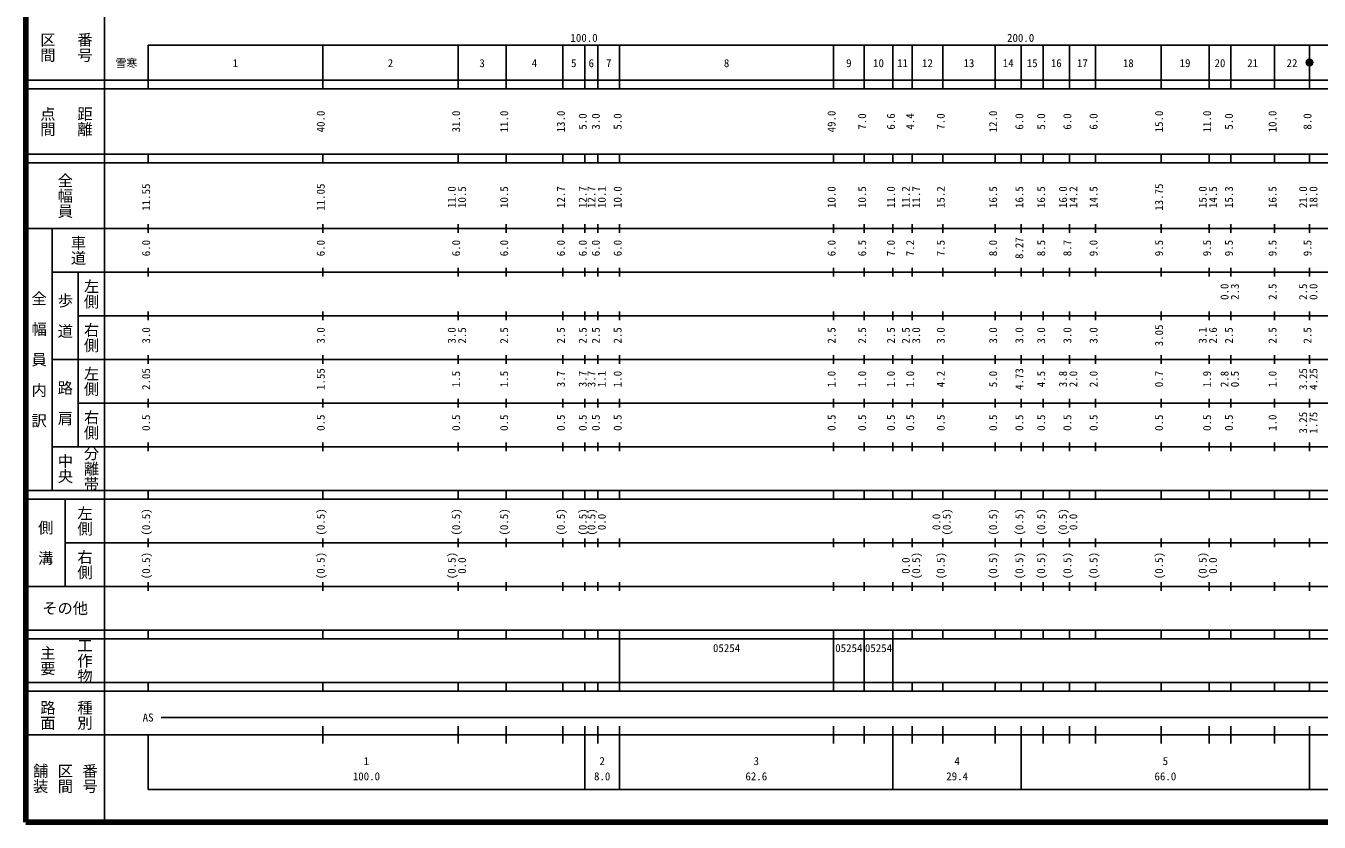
# Model space of a CAD drawing. Units: millimetres on the paper, enlarged 1000 times. Extents: x 40000 to 680000, y 20000 to 380000.
# Drawn here: x 40000 to 336214, y 20000 to 202409 of the extents above; entities that cross this region are included whole.
import ezdxf
from ezdxf.enums import TextEntityAlignment as Align

# ---------------------------------------------------------------- set-up
doc = ezdxf.new("R2010")
doc.units = ezdxf.units.MM
doc.header["$LTSCALE"] = 1000
doc.layers.add('M-TTL', color=2, linetype='Continuous', lineweight=140)
doc.layers.add('M-TTL-BAND', color=7, linetype='Continuous', lineweight=25)
doc.styles.add('@ＭＳ ゴシック', font='')
doc.styles.add('ＭＳ ゴシック', font='')
doc.styles.get('@ＭＳ ゴシック').set_extended_font_data('@MS Gothic')
doc.styles.get('ＭＳ ゴシック').set_extended_font_data('MS Gothic')

msp = doc.modelspace()

# ---------------------------------------------------------------- hatches: boundary and pattern name
at = {"layer": 'M-TTL-BAND'}
msp.add_hatch(color=256, dxfattribs=at).paths.add_polyline_path([(334750, 194000, 1), (333250, 194000, 1)])

# ---------------------------------------------------------------- linework, layer by layer
at = {"layer": 'M-TTL'}
for p, q in [((40000, 380000), (40000, 20000)), ((40000, 20000), (680000, 20000))]:
    msp.add_line(p, q, dxfattribs=at)
at = {"layer": 'M-TTL-BAND'}
for p, q in [((58000, 370000), (58000, 20000)), ((68000, 198000), (579000, 198000)), ((68000, 198000), (68000, 188000)), ((108000, 188000), (108000, 198000)), ((139000, 188000), (139000, 198000)), ((150000, 188000), (150000, 198000)), ((163000, 188000), (163000, 198000)), ((168000, 188000), (168000, 198000)), ((171000, 188000), (171000, 198000)), ((176000, 188000), (176000, 198000)), ((225000, 188000), (225000, 198000)), ((232000, 188000), (232000, 198000)), ((238600, 188000), (238600, 198000)), ((243000, 188000), (243000, 198000)), ((250000, 188000), (250000, 198000)), ((262000, 188000), (262000, 198000)), ((268000, 188000), (268000, 198000)), ((273000, 188000), (273000, 198000)), ((279000, 188000), (279000, 198000)), ((285000, 188000), (285000, 198000)), ((300000, 188000), (300000, 198000)), ((311000, 188000), (311000, 198000)), ((316000, 188000), (316000, 198000)), ((326000, 188000), (326000, 198000)), ((334000, 188000), (334000, 198000)), ((40000, 190000), (579000, 190000)), ((40000, 188000), (579000, 188000)), ((40000, 173000), (579000, 173000)), ((68000, 171000), (68000, 173000)), ((108000, 171000), (108000, 173000)), ((139000, 171000), (139000, 173000)), ((150000, 171000), (150000, 173000)), ((163000, 171000), (163000, 173000)), ((168000, 171000), (168000, 173000)), ((171000, 171000), (171000, 173000)), ((176000, 171000), (176000, 173000)), ((225000, 171000), (225000, 173000)), ((232000, 171000), (232000, 173000)), ((238600, 171000), (238600, 173000)), ((243000, 171000), (243000, 173000)), ((250000, 171000), (250000, 173000)), ((262000, 171000), (262000, 173000)), ((268000, 171000), (268000, 173000)), ((273000, 171000), (273000, 173000)), ((279000, 171000), (279000, 173000)), ((285000, 171000), (285000, 173000)), ((300000, 171000), (300000, 173000)), ((311000, 171000), (311000, 173000)), ((316000, 171000), (316000, 173000)), ((326000, 171000), (326000, 173000)), ((334000, 171000), (334000, 173000)), ((40000, 171000), (579000, 171000)), ((68000, 155000), (68000, 157000)), ((108000, 155000), (108000, 157000)), ((139000, 155000), (139000, 157000)), ((150000, 155000), (150000, 157000)), ((163000, 155000), (163000, 157000)), ((168000, 155000), (168000, 157000)), ((171000, 155000), (171000, 157000)), ((176000, 155000), (176000, 157000)), ((225000, 155000), (225000, 157000)), ((232000, 155000), (232000, 157000)), ((238600, 155000), (238600, 157000)), ((243000, 155000), (243000, 157000)), ((250000, 155000), (250000, 157000)), ((262000, 155000), (262000, 157000)), ((268000, 155000), (268000, 157000)), ((273000, 155000), (273000, 157000)), ((279000, 155000), (279000, 157000)), ((285000, 155000), (285000, 157000)), ((300000, 155000), (300000, 157000)), ((311000, 155000), (311000, 157000)), ((316000, 155000), (316000, 157000)), ((326000, 155000), (326000, 157000)), ((334000, 155000), (334000, 157000)), ((40000, 156000), (579000, 156000)), ((46000, 96000), (46000, 156000)), ((46000, 146000), (579000, 146000)), ((52000, 146000), (52000, 106000)), ((68000, 145000), (68000, 147000)), ((108000, 145000), (108000, 147000)), ((139000, 145000), (139000, 147000)), ((150000, 145000), (150000, 147000)), ((163000, 145000), (163000, 147000)), ((168000, 145000), (168000, 147000)), ((171000, 145000), (171000, 147000)), ((176000, 145000), (176000, 147000)), ((225000, 145000), (225000, 147000)), ((232000, 145000), (232000, 147000)), ((238600, 145000), (238600, 147000)), ((243000, 145000), (243000, 147000)), ((250000, 145000), (250000, 147000)), ((262000, 145000), (262000, 147000)), ((268000, 145000), (268000, 147000)), ((273000, 145000), (273000, 147000)), ((279000, 145000), (279000, 147000)), ((285000, 145000), (285000, 147000)), ((300000, 145000), (300000, 147000)), ((311000, 145000), (311000, 147000)), ((316000, 145000), (316000, 147000)), ((326000, 145000), (326000, 147000)), ((334000, 145000), (334000, 147000)), ((68000, 135000), (68000, 137000)), ((108000, 135000), (108000, 137000)), ((139000, 135000), (139000, 137000)), ((150000, 135000), (150000, 137000)), ((163000, 135000), (163000, 137000)), ((168000, 135000), (168000, 137000)), ((171000, 135000), (171000, 137000)), ((176000, 135000), (176000, 137000)), ((225000, 135000), (225000, 137000)), ((232000, 135000), (232000, 137000)), ((238600, 135000), (238600, 137000)), ((243000, 135000), (243000, 137000)), ((250000, 135000), (250000, 137000)), ((262000, 135000), (262000, 137000)), ((268000, 135000), (268000, 137000)), ((273000, 135000), (273000, 137000)), ((279000, 135000), (279000, 137000)), ((285000, 135000), (285000, 137000)), ((300000, 135000), (300000, 137000)), ((311000, 135000), (311000, 137000)), ((316000, 135000), (316000, 137000)), ((326000, 135000), (326000, 137000)), ((334000, 135000), (334000, 137000)), ((52000, 136000), (579000, 136000)), ((46000, 126000), (579000, 126000)), ((68000, 125000), (68000, 127000)), ((108000, 125000), (108000, 127000)), ((139000, 125000), (139000, 127000)), ((150000, 125000), (150000, 127000)), ((163000, 125000), (163000, 127000)), ((168000, 125000), (168000, 127000)), ((171000, 125000), (171000, 127000)), ((176000, 125000), (176000, 127000)), ((225000, 125000), (225000, 127000)), ((232000, 125000), (232000, 127000)), ((238600, 125000), (238600, 127000)), ((243000, 125000), (243000, 127000)), ((250000, 125000), (250000, 127000)), ((262000, 125000), (262000, 127000)), ((268000, 125000), (268000, 127000)), ((273000, 125000), (273000, 127000)), ((279000, 125000), (279000, 127000)), ((285000, 125000), (285000, 127000)), ((300000, 125000), (300000, 127000)), ((311000, 125000), (311000, 127000)), ((316000, 125000), (316000, 127000)), ((326000, 125000), (326000, 127000)), ((334000, 125000), (334000, 127000)), ((52000, 116000), (579000, 116000)), ((68000, 115000), (68000, 117000)), ((108000, 115000), (108000, 117000)), ((139000, 115000), (139000, 117000)), ((150000, 115000), (150000, 117000)), ((163000, 115000), (163000, 117000)), ((168000, 115000), (168000, 117000)), ((171000, 115000), (171000, 117000)), ((176000, 115000), (176000, 117000)), ((225000, 115000), (225000, 117000)), ((232000, 115000), (232000, 117000)), ((238600, 115000), (238600, 117000)), ((243000, 115000), (243000, 117000)), ((250000, 115000), (250000, 117000)), ((262000, 115000), (262000, 117000)), ((268000, 115000), (268000, 117000)), ((273000, 115000), (273000, 117000)), ((279000, 115000), (279000, 117000)), ((285000, 115000), (285000, 117000)), ((300000, 115000), (300000, 117000)), ((311000, 115000), (311000, 117000)), ((316000, 115000), (316000, 117000)), ((326000, 115000), (326000, 117000)), ((334000, 115000), (334000, 117000)), ((68000, 105000), (68000, 107000)), ((108000, 105000), (108000, 107000)), ((139000, 105000), (139000, 107000)), ((150000, 105000), (150000, 107000)), ((163000, 105000), (163000, 107000)), ((168000, 105000), (168000, 107000)), ((171000, 105000), (171000, 107000)), ((176000, 105000), (176000, 107000)), ((225000, 105000), (225000, 107000)), ((232000, 105000), (232000, 107000)), ((238600, 105000), (238600, 107000)), ((243000, 105000), (243000, 107000)), ((250000, 105000), (250000, 107000)), ((262000, 105000), (262000, 107000)), ((268000, 105000), (268000, 107000)), ((273000, 105000), (273000, 107000)), ((279000, 105000), (279000, 107000)), ((285000, 105000), (285000, 107000)), ((300000, 105000), (300000, 107000)), ((311000, 105000), (311000, 107000)), ((316000, 105000), (316000, 107000)), ((326000, 105000), (326000, 107000)), ((334000, 105000), (334000, 107000)), ((46000, 106000), (579000, 106000)), ((40000, 96000), (579000, 96000)), ((68000, 94000), (68000, 96000)), ((108000, 94000), (108000, 96000)), ((139000, 94000), (139000, 96000)), ((150000, 94000), (150000, 96000)), ((163000, 94000), (163000, 96000)), ((168000, 94000), (168000, 96000)), ((171000, 94000), (171000, 96000)), ((176000, 94000), (176000, 96000)), ((225000, 94000), (225000, 96000)), ((232000, 94000), (232000, 96000)), ((238600, 94000), (238600, 96000)), ((243000, 94000), (243000, 96000)), ((250000, 94000), (250000, 96000)), ((262000, 94000), (262000, 96000)), ((268000, 94000), (268000, 96000)), ((273000, 94000), (273000, 96000)), ((279000, 94000), (279000, 96000)), ((285000, 94000), (285000, 96000)), ((300000, 94000), (300000, 96000)), ((311000, 94000), (311000, 96000)), ((316000, 94000), (316000, 96000)), ((326000, 94000), (326000, 96000)), ((334000, 94000), (334000, 96000)), ((40000, 94000), (579000, 94000)), ((49000, 94000), (49000, 74000)), ((49000, 84000), (579000, 84000)), ((68000, 83000), (68000, 85000)), ((108000, 83000), (108000, 85000)), ((139000, 83000), (139000, 85000)), ((150000, 83000), (150000, 85000)), ((163000, 83000), (163000, 85000)), ((168000, 83000), (168000, 85000)), ((171000, 83000), (171000, 85000)), ((176000, 83000), (176000, 85000)), ((225000, 83000), (225000, 85000)), ((232000, 83000), (232000, 85000)), ((238600, 83000), (238600, 85000)), ((243000, 83000), (243000, 85000)), ((250000, 83000), (250000, 85000)), ((262000, 83000), (262000, 85000)), ((268000, 83000), (268000, 85000)), ((273000, 83000), (273000, 85000)), ((279000, 83000), (279000, 85000)), ((285000, 83000), (285000, 85000)), ((300000, 83000), (300000, 85000)), ((311000, 83000), (311000, 85000)), ((316000, 83000), (316000, 85000)), ((326000, 83000), (326000, 85000)), ((334000, 83000), (334000, 85000)), ((68000, 73000), (68000, 75000)), ((108000, 73000), (108000, 75000)), ((139000, 73000), (139000, 75000)), ((150000, 73000), (150000, 75000)), ((163000, 73000), (163000, 75000)), ((168000, 73000), (168000, 75000)), ((171000, 73000), (171000, 75000)), ((176000, 73000), (176000, 75000)), ((225000, 73000), (225000, 75000)), ((232000, 73000), (232000, 75000)), ((238600, 73000), (238600, 75000)), ((243000, 73000), (243000, 75000)), ((250000, 73000), (250000, 75000)), ((262000, 73000), (262000, 75000)), ((268000, 73000), (268000, 75000)), ((273000, 73000), (273000, 75000)), ((279000, 73000), (279000, 75000)), ((285000, 73000), (285000, 75000)), ((300000, 73000), (300000, 75000)), ((311000, 73000), (311000, 75000)), ((316000, 73000), (316000, 75000)), ((326000, 73000), (326000, 75000)), ((334000, 73000), (334000, 75000)), ((40000, 74000), (579000, 74000)), ((40000, 64000), (579000, 64000)), ((68000, 62000), (68000, 64000)), ((108000, 62000), (108000, 64000)), ((139000, 62000), (139000, 64000)), ((150000, 62000), (150000, 64000)), ((163000, 62000), (163000, 64000)), ((168000, 62000), (168000, 64000)), ((171000, 62000), (171000, 64000)), ((176000, 62000), (176000, 64000)), ((225000, 62000), (225000, 64000)), ((232000, 62000), (232000, 64000)), ((238600, 62000), (238600, 64000)), ((243000, 62000), (243000, 64000)), ((250000, 62000), (250000, 64000)), ((262000, 62000), (262000, 64000)), ((268000, 62000), (268000, 64000)), ((273000, 62000), (273000, 64000)), ((279000, 62000), (279000, 64000)), ((285000, 62000), (285000, 64000)), ((300000, 62000), (300000, 64000)), ((311000, 62000), (311000, 64000)), ((316000, 62000), (316000, 64000)), ((326000, 62000), (326000, 64000)), ((334000, 62000), (334000, 64000)), ((40000, 62000), (579000, 62000)), ((176000, 52000), (176000, 62000)), ((225000, 52000), (225000, 62000)), ((225000, 52000), (225000, 62000)), ((232000, 52000), (232000, 62000)), ((232000, 52000), (232000, 62000)), ((238600, 52000), (238600, 62000)), ((40000, 52000), (579000, 52000)), ((68000, 50000), (68000, 52000)), ((108000, 50000), (108000, 52000)), ((139000, 50000), (139000, 52000)), ((150000, 50000), (150000, 52000)), ((163000, 50000), (163000, 52000)), ((168000, 50000), (168000, 52000)), ((171000, 50000), (171000, 52000)), ((176000, 50000), (176000, 52000)), ((225000, 50000), (225000, 52000)), ((232000, 50000), (232000, 52000)), ((238600, 50000), (238600, 52000)), ((243000, 50000), (243000, 52000)), ((250000, 50000), (250000, 52000)), ((262000, 50000), (262000, 52000)), ((268000, 50000), (268000, 52000)), ((273000, 50000), (273000, 52000)), ((279000, 50000), (279000, 52000)), ((285000, 50000), (285000, 52000)), ((300000, 50000), (300000, 52000)), ((311000, 50000), (311000, 52000)), ((316000, 50000), (316000, 52000)), ((326000, 50000), (326000, 52000)), ((334000, 50000), (334000, 52000)), ((40000, 50000), (579000, 50000)), ((71000, 44000), (534000, 44000)), ((108000, 38000), (108000, 42000)), ((139000, 38000), (139000, 42000)), ((150000, 38000), (150000, 42000)), ((163000, 38000), (163000, 42000)), ((168000, 27500), (168000, 42000)), ((171000, 38000), (171000, 42000)), ((176000, 27500), (176000, 42000)), ((225000, 38000), (225000, 42000)), ((232000, 38000), (232000, 42000)), ((238600, 27500), (238600, 42000)), ((243000, 38000), (243000, 42000)), ((250000, 38000), (250000, 42000)), ((262000, 38000), (262000, 42000)), ((268000, 27500), (268000, 42000)), ((273000, 38000), (273000, 42000)), ((279000, 38000), (279000, 42000)), ((285000, 38000), (285000, 42000)), ((300000, 38000), (300000, 42000)), ((311000, 38000), (311000, 42000)), ((316000, 38000), (316000, 42000)), ((326000, 38000), (326000, 42000)), ((334000, 27500), (334000, 42000)), ((40000, 40000), (579000, 40000)), ((68000, 40000), (68000, 27500)), ((68000, 27500), (579000, 27500))]:
    msp.add_line(p, q, dxfattribs=at)
msp.add_lwpolyline([(334750, 194000, 1), (333250, 194000, 1)], format="xyb", close=True, dxfattribs=at)

# ---------------------------------------------------------------- texts
at = {"layer": 'M-TTL-BAND', "style": '@ＭＳ ゴシック'}
for s, p in [('区間', (45000, 197500)), ('番号', (53500, 197500)), ('点間', (45000, 180500)), ('距離', (53500, 180500)), ('全幅員', (49000, 163500)), ('車道', (52000, 151000)), ('左側', (55000, 141000)), ('全\u3000幅\u3000員\u3000内\u3000訳', (43000, 126000)), ('歩\u3000道', (49000, 136000)), ('右側', (55000, 131000)), ('左側', (55000, 121000)), ('路\u3000肩', (49000, 116000)), ('右側', (55000, 111000)), ('中央', (49000, 101000)), ('分離帯', (55000, 101000)), ('左側', (53500, 89000)), ('側\u3000溝', (44500, 84000)), ('右側', (53500, 79000)), ('主要', (45000, 57000)), ('工作物', (53500, 57000)), ('路面', (45000, 44500)), ('種別', (53500, 44500)), ('舗装', (43333, 30000)), ('区間', (49000, 30000)), ('番号', (54667, 30000))]:
    msp.add_text(s, height=2566, rotation=270, dxfattribs=at).set_placement(p, align=Align.MIDDLE_CENTER)
at = {"layer": 'M-TTL-BAND', "style": 'ＭＳ ゴシック'}
for s, p in [('100.0', (167844, 198195)), ('200.0', (267844, 198195)), ('雪寒', (63017, 192405)), ('1', (88000, 192405)), ('2', (123500, 192405)), ('3', (144500, 192405)), ('4', (156500, 192405)), ('5', (165500, 192405)), ('6', (169500, 192405)), ('7', (173500, 192405)), ('8', (200500, 192405)), ('9', (228500, 192405)), ('10', (235300, 192405)), ('11', (240800, 192405)), ('12', (246500, 192405)), ('13', (256000, 192405)), ('14', (265000, 192405)), ('15', (270500, 192405)), ('16', (276000, 192405)), ('17', (282000, 192405)), ('18', (292500, 192405)), ('19', (305500, 192405)), ('20', (313500, 192405)), ('21', (321000, 192405)), ('22', (330000, 192405)), ('AS', (68000, 42500)), ('1', (118000, 32523)), ('2', (172000, 32523)), ('3', (207300, 32523)), ('4', (253300, 32523)), ('5', (301000, 32523)), ('100.0', (118000, 29033)), ('8.0', (172000, 29033)), ('62.6', (207300, 29033)), ('29.4', (253300, 29033)), ('66.0', (301000, 29033))]:
    msp.add_text(s, height=1833, dxfattribs=at).set_placement(p, align=Align.BOTTOM_CENTER)
for s, p in [('40.0', (109000, 180500)), ('31.0', (140000, 180500)), ('11.0', (151000, 180500)), ('13.0', (164000, 180500)), ('5.0', (169000, 180500)), ('3.0', (172000, 180500)), ('5.0', (177000, 180500)), ('49.0', (226000, 180500)), ('7.0', (233000, 180500)), ('6.6', (239600, 180500)), ('4.4', (244000, 180500)), ('7.0', (251000, 180500)), ('12.0', (263000, 180500)), ('6.0', (269000, 180500)), ('5.0', (274000, 180500)), ('6.0', (280000, 180500)), ('6.0', (286000, 180500)), ('15.0', (301000, 180500)), ('11.0', (312000, 180500)), ('5.0', (317000, 180500)), ('10.0', (327000, 180500)), ('8.0', (335000, 180500)), ('11.55', (69000, 163174)), ('11.05', (109000, 163174)), ('13.75', (301000, 163174)), ('11.0', (139000, 163174)), ('10.5', (141370, 163174)), ('10.5', (151000, 163174)), ('12.7', (164000, 163174)), ('12.7', (169000, 163174)), ('12.7', (171000, 163174)), ('10.1', (173370, 163174)), ('10.0', (177000, 163174)), ('10.0', (226000, 163174)), ('10.5', (233000, 163174)), ('11.0', (239600, 163174)), ('11.2', (243000, 163174)), ('11.7', (245370, 163174)), ('15.2', (251000, 163174)), ('16.5', (263000, 163174)), ('16.5', (269000, 163174)), ('16.5', (274000, 163174)), ('16.0', (279000, 163174)), ('14.2', (281370, 163174)), ('14.5', (286000, 163174)), ('15.0', (311000, 163174)), ('14.5', (313370, 163174)), ('15.3', (317000, 163174)), ('16.5', (327000, 163174)), ('21.0', (334000, 163174)), ('18.0', (336370, 163174)), ('6.0', (69000, 151500)), ('6.0', (109000, 151500)), ('6.0', (140000, 151500)), ('6.0', (151000, 151500)), ('6.0', (164000, 151500)), ('6.0', (169000, 151500)), ('6.0', (172000, 151500)), ('6.0', (177000, 151500)), ('6.0', (226000, 151500)), ('6.5', (233000, 151500)), ('7.0', (239600, 151500)), ('7.2', (244000, 151500)), ('7.5', (251000, 151500)), ('8.0', (263000, 151500)), ('8.27', (269000, 151500)), ('8.5', (274000, 151500)), ('8.7', (280000, 151500)), ('9.0', (286000, 151500)), ('9.5', (301000, 151500)), ('9.5', (312000, 151500)), ('9.5', (317000, 151500)), ('9.5', (327000, 151500)), ('9.5', (335000, 151500)), ('0.0', (316000, 141500)), ('2.3', (318370, 141500)), ('2.5', (327000, 141500)), ('2.5', (334000, 141500)), ('0.0', (336370, 141500)), ('3.05', (301000, 131500)), ('3.0', (69000, 131500)), ('3.0', (109000, 131500)), ('3.0', (139000, 131500)), ('2.5', (141370, 131500)), ('2.5', (151000, 131500)), ('2.5', (164000, 131500)), ('2.5', (169000, 131500)), ('2.5', (172000, 131500)), ('2.5', (177000, 131500)), ('2.5', (226000, 131500)), ('2.5', (233000, 131500)), ('2.5', (239600, 131500)), ('2.5', (243000, 131500)), ('3.0', (245370, 131500)), ('3.0', (251000, 131500)), ('3.0', (263000, 131500)), ('3.0', (269000, 131500)), ('3.0', (274000, 131500)), ('3.0', (280000, 131500)), ('3.0', (286000, 131500)), ('3.1', (311000, 131500)), ('2.6', (313370, 131500)), ('2.5', (317000, 131500)), ('2.5', (327000, 131500)), ('2.5', (335000, 131500)), ('2.05', (69000, 121500)), ('1.55', (109000, 121500)), ('1.5', (140000, 121500)), ('1.5', (151000, 121500)), ('3.7', (164000, 121500)), ('3.7', (169000, 121500)), ('3.7', (171000, 121500)), ('1.1', (173370, 121500)), ('1.0', (177000, 121500)), ('1.0', (226000, 121500)), ('1.0', (233000, 121500)), ('1.0', (239600, 121500)), ('1.0', (244000, 121500)), ('4.2', (251000, 121500)), ('5.0', (263000, 121500)), ('4.73', (269000, 121500)), ('4.5', (274000, 121500)), ('3.8', (279000, 121500)), ('2.0', (281370, 121500)), ('2.0', (286000, 121500)), ('0.7', (301000, 121500)), ('1.9', (312000, 121500)), ('2.8', (316000, 121500)), ('0.5', (318370, 121500)), ('1.0', (327000, 121500)), ('3.25', (334000, 121500)), ('4.25', (336370, 121500)), ('0.5', (69000, 111500)), ('0.5', (109000, 111500)), ('0.5', (140000, 111500)), ('0.5', (151000, 111500)), ('0.5', (164000, 111500)), ('0.5', (169000, 111500)), ('0.5', (172000, 111500)), ('0.5', (177000, 111500)), ('0.5', (226000, 111500)), ('0.5', (233000, 111500)), ('0.5', (239600, 111500)), ('0.5', (244000, 111500)), ('0.5', (251000, 111500)), ('0.5', (263000, 111500)), ('0.5', (269000, 111500)), ('0.5', (274000, 111500)), ('0.5', (280000, 111500)), ('0.5', (286000, 111500)), ('0.5', (301000, 111500)), ('0.5', (312000, 111500)), ('0.5', (317000, 111500)), ('1.0', (327000, 111500)), ('3.25', (334000, 111500)), ('1.75', (336370, 111500)), ('(0.5)', (69000, 88764)), ('(0.5)', (109000, 88764)), ('(0.5)', (140000, 88764)), ('(0.5)', (151000, 88764)), ('(0.5)', (164000, 88764)), ('(0.5)', (169000, 88764)), ('(0.5)', (171000, 88764)), ('0.0', (173370, 88764)), ('0.0', (250000, 88764)), ('(0.5)', (252370, 88764)), ('(0.5)', (263000, 88764)), ('(0.5)', (269000, 88764)), ('(0.5)', (274000, 88764)), ('(0.5)', (279000, 88764)), ('0.0', (281370, 88764)), ('(0.5)', (69000, 78764)), ('(0.5)', (109000, 78764)), ('(0.5)', (139000, 78764)), ('0.0', (141370, 78764)), ('0.0', (243000, 78764)), ('(0.5)', (245370, 78764)), ('(0.5)', (251000, 78764)), ('(0.5)', (263000, 78764)), ('(0.5)', (269000, 78764)), ('(0.5)', (274000, 78764)), ('(0.5)', (280000, 78764)), ('(0.5)', (286000, 78764)), ('(0.5)', (301000, 78764)), ('(0.5)', (311000, 78764)), ('0.0', (313370, 78764))]:
    msp.add_text(s, height=1833, rotation=90, dxfattribs=at).set_placement(p, align=Align.BOTTOM_CENTER)
msp.add_text('その他', height=2566, dxfattribs=at).set_placement((49000, 69000), align=Align.MIDDLE_CENTER)
for p in [(197375, 58405), (225375, 58405), (232175, 58405)]:
    msp.add_text('05254', height=1833, dxfattribs=at).set_placement(p, align=Align.BOTTOM_LEFT)

doc.saveas('drawing.dxf')
